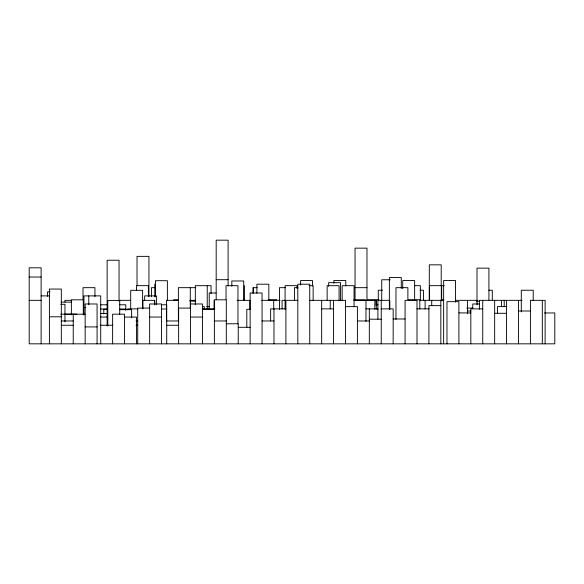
<?xml version="1.0" encoding="UTF-8"?>
<svg xmlns="http://www.w3.org/2000/svg" width="584" height="584" viewBox="0 0 584 584"><rect width="100%" height="100%" fill="white"/><g stroke="black" fill="none" stroke-linecap="round" stroke-linejoin="round"><path stroke-width="0.88" d="M29.2 277.028L41.121 277.028M216.182 279.7L228.096 279.7M390.236 279.765L381.724 279.765L381.724 300.519M308.892 285.685L313.148 285.685L313.148 300.337M414.399 285.664L420.356 285.664L420.356 300.833M444.227 285.664L441.679 285.664L441.679 300.205M154.855 287.671L151.453 287.671L151.453 296.723M195.757 287.671L178.368 287.671L178.368 321.178M257.201 287.671L252.945 287.671L252.945 293.11M285.437 287.671L279.481 287.671L279.481 309.396M297.877 287.671L294.467 287.671L294.467 300.337M355.05 287.671L366.971 287.671M382.535 290.233L378.279 290.233L378.279 300.176M420.027 290.233L423.429 290.233L423.429 300.337M488.896 290.233L492.297 290.233L492.297 300.337M50.085 291.81L47.538 291.81L47.538 296.3M216.043 293L209.233 293L209.233 309.25M41.121 295.884L49.633 295.884M173.477 299.811L178.587 299.811M268.268 299.745L276.779 299.745M353.605 299.811L365.526 299.811M378.885 299.745L366.971 299.745L366.971 248.149L355.05 248.149L355.05 300.088M441.249 299.811L443.804 299.811M29.2 300.337L41.121 300.337M71.766 300.337L64.955 300.337L64.955 302.045M118.778 300.337L130.692 300.337M142.613 300.337L154.797 300.337L154.797 304.87M178.456 300.337L166.447 300.337L166.447 321.419M189.763 300.337L195.72 300.337M237.038 300.337L250.536 300.337M261.793 300.337L280.035 300.337M285.503 300.337L282.094 300.337L282.094 308.87M297.818 300.337L285.897 300.337L285.897 343.83M309.732 300.337L345.487 300.337L345.487 343.83M354.057 300.337L376.322 300.337L376.322 309.009L378.023 309.009M419.75 300.337L443.636 300.337M455.556 300.337L477.581 300.337M522.125 300.337L479.391 300.337L479.391 309.228M189.946 301.14L195.202 301.14M477.062 301.14L479.617 301.14M61.152 302.132L71.372 302.132M479.595 303.979L472.784 303.979L472.784 308.235M60.7 304.3L64.955 304.3L64.955 321.85M100.404 304.79L107.215 304.79M119.844 304.79L125.801 304.79L125.801 310.184M161.607 304.79L166.717 304.79L166.717 343.83M376.322 304.79L378.023 304.79M440.832 305.636L428.911 305.636L428.911 343.83M202.56 306.6L204.261 306.6L204.261 309.294M206.729 306.629L209.284 306.629M345.487 306.629L357.408 306.629L357.408 343.83M506.824 306.6L497.459 306.6L497.495 313.192M83.965 307.454L85.665 307.454M149.643 308.089L137.722 308.089L137.722 343.83M190.552 308.089L178.631 308.089L178.631 343.83M466.828 308.089L472.784 308.089M127.619 308.87L137.831 308.87M202.203 308.87L214.905 308.87M285.897 308.87L270.633 308.87L270.633 320.966M321.653 308.87L333.566 308.87M365.978 308.87L377.899 308.87M381.243 308.87L393.163 308.87L393.163 343.83M416.998 308.87L429.167 308.87M482.734 308.87L470.821 308.87L470.821 343.83M100.404 309.009L107.215 309.009M119.844 309.009L125.801 309.009M161.607 309.009L166.717 309.009M107.186 309.308L103.777 309.308L103.777 313.849M202.473 309.308L214.386 309.308M250.2 309.308L246.798 309.308L246.798 327.478M119.713 309.673L131.634 309.673L131.634 317.762M467.47 311.002L470.879 311.002M518.49 311.002L530.411 311.002M458.9 312.914L470.821 312.914M544.587 312.958L554.8 312.958L554.8 343.83L29.2 343.83L29.2 267.8L41.121 267.8L41.121 343.83M494.655 313.301L506.569 313.301M100.317 313.542L107.127 313.542M64.955 314.156L76.869 314.156M60.7 314.192L85.154 314.192M49.406 316.791L61.32 316.791M100.317 317.061L107.127 317.061M124.545 317.061L136.466 317.061L136.466 343.83M149.643 317.061L161.556 317.061M190.552 317.061L202.473 317.061M393.163 318.988L405.077 318.988M369.322 319.2L381.243 319.2M61.32 320.966L73.241 320.966M136.021 320.966L137.722 320.966M166.717 320.966L178.631 320.966M214.386 320.966L226.307 320.966M262.063 320.966L273.976 320.966M357.408 320.966L369.322 320.966M226.307 323.784L238.228 323.784L238.228 343.83M61.32 325.259L73.241 325.259M100.134 325.259L112.624 325.259M136.021 325.259L137.722 325.259M166.717 325.259L178.631 325.259M85.154 326.916L97.075 326.916M238.228 327.303L250.142 327.303M545.127 343.83L545.127 300.337L530.411 300.337L530.411 343.83M542.324 300.337L542.324 343.83M533.214 300.337L533.214 290.233L521.293 290.233L521.293 311.929M518.49 300.337L518.49 343.83M506.569 300.337L506.569 343.83M504.218 300.337L504.218 306.68M501.415 300.337L501.415 306.68M494.655 300.337L494.655 343.83M488.925 300.023L488.925 268.151L477.004 268.151L477.004 301.818M482.734 300.337L482.734 343.83M477.062 300.337L477.062 304.775M467.47 300.337L467.47 313.739M458.9 343.83L458.9 301.643L446.979 301.643L446.979 343.83M455.556 302.154L455.556 280.554L443.636 280.554L443.636 343.83M441.314 300.833L441.314 285.664L429.393 285.664L429.393 300.337M441.212 285.773L441.212 264.837L429.291 264.837L429.291 300.147M440.832 300.337L440.832 343.83M431.715 300.337L431.715 305.636M425.115 300.337L425.115 308.87M419.801 308.87L419.801 299.745L407.88 299.745L407.88 287.671L395.967 287.671L395.967 319.375M416.998 343.83L416.998 300.337L405.077 300.337L405.077 343.83M414.64 299.439L414.64 280.554L402.726 280.554L402.726 288.649M401.281 288.416L401.281 277.568L389.36 277.568L389.36 309.213M389.813 309.396L389.813 300.337L377.899 300.337L377.899 319.2M381.243 300.337L381.243 343.83M376.081 300.337L376.081 305.454M374.826 300.337L374.826 309.396M369.322 308.87L369.322 343.83M365.978 300.337L365.978 321.419M354.057 306.68L354.057 285.685L342.144 285.685L342.144 300.337M345.772 285.948L345.772 280.554L333.858 280.554L333.858 283.247M340.567 300.906L340.567 282.663L328.646 282.663L328.646 286.306M339.07 300.337L339.07 285.685L327.149 285.685L327.149 300.337M333.566 300.337L333.566 343.83M330.223 300.337L330.223 308.87M321.653 300.337L321.653 343.83M312.535 285.948L312.535 280.554L300.621 280.554L300.621 285.05M309.732 343.83L309.732 284.204L297.818 284.204L297.818 343.83M296.993 288.343L296.993 285.664L285.08 285.664L285.08 309.294M273.976 308.87L273.976 343.83M273.714 300.337L273.714 309.396M268.822 300.337L268.822 284.204L256.902 284.204L256.902 293.168M262.063 343.83L262.063 293L250.142 293L250.142 343.83M253.558 287.671L253.558 293.102M249.872 300.337L249.872 308.87M244.28 285.685L244.28 300.337M243.725 300.337L243.725 280.977L231.811 280.977L231.811 286.306M237.958 323.894L237.958 285.685L226.037 285.685L226.037 299.475M228.096 285.978L228.096 240.17L216.182 240.17L216.182 299.439M226.307 343.83L226.307 299.811L214.386 299.811L214.386 343.83M214.124 300.337L214.124 308.87M211.043 293.445L211.043 285.685L195.326 285.664L195.326 304.746M207.24 285.664L207.24 308.87M202.473 343.83L202.473 303.979L190.552 303.979L190.552 343.83M190.552 300.337L190.552 302.045M190.282 287.671L190.282 308.367M167.389 300.337L167.389 280.7L155.468 280.7L155.468 296.811M161.556 343.83L161.556 303.979L149.643 303.979L149.643 343.83M156.592 304.782L156.592 295.884L144.671 295.884L144.671 300.38M154.797 284.204L154.797 296.752M154.526 300.337L154.526 304.6M148.935 296.774L148.935 256.361L137.021 256.361L137.021 285.518M148.38 296.373L148.38 285.664L136.466 285.664L136.466 290.146M142.883 300.337L142.883 308.87M142.613 308.491L142.613 290.321L130.692 290.321L130.692 309.396M124.545 343.83L124.545 314.192L112.624 314.192L112.624 343.83M119.713 314.17L119.713 300.468L107.799 300.468L107.799 325.857M119.041 301.023L119.041 260.23L107.127 260.23L107.127 326.011M100.711 343.83L100.711 295.884L83.965 295.884L83.965 314.878M97.075 343.83L97.075 303.979L85.154 303.979L85.154 343.83M94.937 296.672L94.937 287.671L83.023 287.671L83.023 299.446M88.79 295.884L88.79 304.702M83.286 314.798L83.286 299.811L71.372 299.811L71.372 314.915M73.241 314.192L73.241 343.83M61.32 343.83L61.32 289.058L49.406 289.058L49.406 343.83"/></g></svg>
